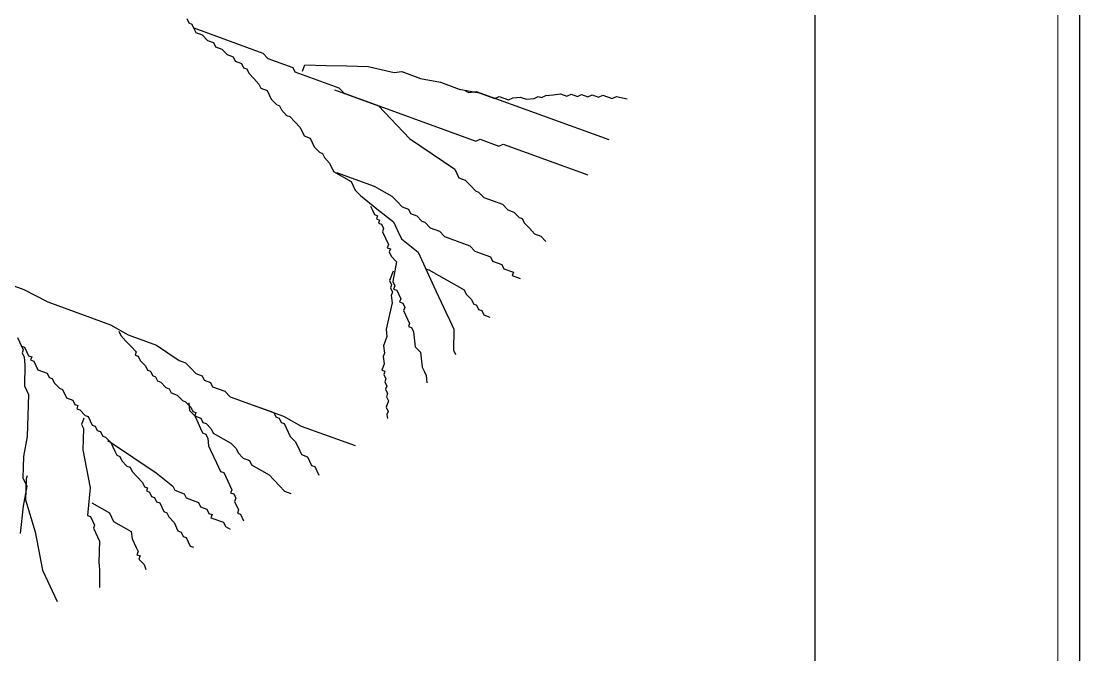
# Model space of a CAD drawing. Header units: inches. Extents: x -50945 to 250244, y -404780 to 18493.
# Drawn here: x 110328.4 to 110808.7, y -276726.4 to -276438.9 of the extents above; entities that cross this region are included whole.
import ezdxf

# ---------------------------------------------------------------- set-up
doc = ezdxf.new("R2010")
doc.units = ezdxf.units.IN
doc.header["$MEASUREMENT"] = 0
doc.linetypes.add('DOTE', pattern=[2.42, 2, -0.2, 0.02, -0.2])
doc.linetypes.add('iGo户型优化31', pattern=[0.35, 0.25, -0.1])
for name, color, linetype in [('D-ARCHI', 250, 'Continuous'), ('IBS-003-建筑窗框', 3, 'Continuous'), ('IBS-63-原建筑窗', 63, 'Continuous'), ('iGo户型优化', 7, 'Continuous')]:
    doc.layers.add(name, color=color, linetype=linetype)

# ---------------------------------------------------------------- blocks, each defined once
blk = doc.blocks.new('抖音iGo户型优化-0853')
at = {"layer": 'iGo户型优化', "color": 251, "ltscale": 100}
for p, q in [((-692.25, -204477.59), (-690.55, -204481.24)), ((-690.55, -204481.24), (-687.87, -204482.22)), ((-687.87, -204482.22), (-686.17, -204485.87)), ((-686.34, -204485.51), (-627.46, -204506.94)), ((-686.17, -204485.87), (-684.47, -204489.52)), ((-684.47, -204489.52), (-679.11, -204491.47)), ((-679.11, -204491.47), (-674.74, -204496.1)), ((-674.74, -204496.1), (-669.38, -204498.05)), ((-669.38, -204498.05), (-667.68, -204501.7)), ((-667.68, -204501.7), (-662.33, -204503.65)), ((-662.33, -204503.65), (-657.95, -204508.28)), ((-657.95, -204508.28), (-652.6, -204510.23)), ((-652.6, -204510.23), (-650.89, -204513.88)), ((-627.46, -204506.94), (-623.08, -204511.57)), ((-650.89, -204513.88), (-645.54, -204515.83)), ((-645.54, -204515.83), (-643.84, -204519.48)), ((-643.84, -204519.48), (-641.16, -204520.45)), ((-623.08, -204511.57), (-601.67, -204519.36)), ((-601.67, -204519.36), (-599.96, -204523.02)), ((-593.64, -204522.29), (-591.69, -204516.93)), ((-591.69, -204516.93), (-573.68, -204517.42)), ((-573.68, -204517.42), (-555.67, -204517.9)), ((-555.67, -204517.9), (-537.66, -204518.39)), ((-537.66, -204518.39), (-515.27, -204523.51)), ((-641.16, -204520.45), (-639.46, -204524.11)), ((-639.46, -204524.11), (-635.08, -204528.73)), ((-635.08, -204528.73), (-630.7, -204533.36)), ((-599.96, -204523.02), (-562.49, -204536.66)), ((-515.27, -204523.51), (-508.94, -204522.78)), ((-508.94, -204522.78), (-492.88, -204528.62)), ((-492.88, -204528.62), (-475.84, -204531.79)), ((-630.7, -204533.36), (-629, -204537.01)), ((-629, -204537.01), (-623.65, -204538.96)), ((-562.49, -204536.66), (-558.11, -204541.28)), ((-475.84, -204531.79), (-459.78, -204537.63)), ((-459.78, -204537.63), (-442.75, -204540.8)), ((-623.65, -204538.96), (-621.95, -204542.62)), ((-621.95, -204542.62), (-620.25, -204546.27)), ((-620.25, -204546.27), (-615.87, -204550.9)), ((-566.14, -204538.36), (-528.67, -204552)), ((-558.11, -204541.28), (-445.69, -204582.2)), ((-454.43, -204539.58), (-451.75, -204540.56)), ((-451.75, -204540.56), (-445.43, -204539.83)), ((-445.43, -204539.83), (-332.13, -204580.64)), ((-442.75, -204540.8), (-429.37, -204545.67)), ((-429.37, -204545.67), (-425.71, -204543.97)), ((-425.71, -204543.97), (-417.68, -204546.89)), ((-417.68, -204546.89), (-414.03, -204545.19)), ((-414.03, -204545.19), (-407.7, -204544.46)), ((-407.7, -204544.46), (-402.35, -204546.4)), ((-402.35, -204546.4), (-396.02, -204545.67)), ((-396.02, -204545.67), (-392.37, -204543.97)), ((-392.37, -204543.97), (-389.7, -204544.94)), ((-389.7, -204544.94), (-386.04, -204543.24)), ((-386.04, -204543.24), (-379.72, -204542.51)), ((-379.72, -204542.51), (-373.39, -204541.78)), ((-373.39, -204541.78), (-368.03, -204543.73)), ((-368.03, -204543.73), (-364.38, -204542.02)), ((-364.38, -204542.02), (-359.03, -204543.97)), ((-359.03, -204543.97), (-355.38, -204542.27)), ((-355.38, -204542.27), (-350.02, -204544.21)), ((-350.02, -204544.21), (-346.37, -204542.51)), ((-346.37, -204542.51), (-341.02, -204544.46)), ((-341.02, -204544.46), (-337.37, -204542.75)), ((-337.37, -204542.75), (-329.34, -204545.68)), ((-329.34, -204545.68), (-325.69, -204543.97)), ((-325.69, -204543.97), (-316.42, -204545.97)), ((-615.87, -204550.9), (-613.19, -204551.87)), ((-613.19, -204551.87), (-611.49, -204555.52)), ((-611.49, -204555.52), (-607.11, -204560.15)), ((-528.67, -204552), (-502.4, -204579.76)), ((-607.11, -204560.15), (-604.43, -204561.12)), ((-604.43, -204561.12), (-600.06, -204565.75)), ((-600.06, -204565.75), (-595.68, -204570.38)), ((-595.68, -204570.38), (-592.27, -204577.68)), ((-592.27, -204577.68), (-586.92, -204579.63)), ((-586.92, -204579.63), (-583.52, -204586.94)), ((-502.4, -204579.76), (-463.47, -204606.06)), ((-445.69, -204582.2), (-442.04, -204580.5)), ((-442.04, -204580.5), (-425.98, -204586.34)), ((-583.52, -204586.94), (-579.14, -204591.57)), ((-579.14, -204591.57), (-576.46, -204592.54)), ((-425.98, -204586.34), (-422.33, -204584.64)), ((-422.33, -204584.64), (-350.08, -204610.91)), ((-576.46, -204592.54), (-574.76, -204596.19)), ((-574.76, -204596.19), (-570.38, -204600.82)), ((-570.38, -204600.82), (-566.98, -204608.13)), ((-566.98, -204608.13), (-551.89, -204616.65)), ((-564.48, -204608.74), (-532.36, -204620.43)), ((-463.47, -204606.06), (-460.07, -204613.37)), ((-551.89, -204616.65), (-548.49, -204623.96)), ((-460.07, -204613.37), (-454.72, -204615.32)), ((-454.72, -204615.32), (-450.34, -204619.95)), ((-548.49, -204623.96), (-544.11, -204628.58)), ((-532.36, -204620.43), (-517.27, -204628.95)), ((-450.34, -204619.95), (-445.96, -204624.57)), ((-445.96, -204624.57), (-443.28, -204625.55)), ((-443.28, -204625.55), (-438.9, -204630.18)), ((-544.11, -204628.58), (-530, -204639.79)), ((-517.27, -204628.95), (-512.89, -204633.58)), ((-512.89, -204633.58), (-508.52, -204638.21)), ((-438.9, -204630.18), (-422.84, -204636.02)), ((-422.84, -204636.02), (-418.47, -204640.65)), ((-535.53, -204637.48), (-533.83, -204641.13)), ((-533.83, -204641.13), (-532.13, -204644.78)), ((-532.13, -204644.78), (-529.45, -204645.76)), ((-529.45, -204645.76), (-530.43, -204648.44)), ((-530, -204639.79), (-515.89, -204650.99)), ((-508.52, -204638.21), (-503.16, -204640.16)), ((-503.16, -204640.16), (-501.46, -204643.81)), ((-501.46, -204643.81), (-496.11, -204645.76)), ((-496.11, -204645.76), (-491.73, -204650.39)), ((-418.47, -204640.65), (-413.11, -204642.6)), ((-413.11, -204642.6), (-408.73, -204647.22)), ((-530.43, -204648.44), (-527.75, -204649.41)), ((-527.75, -204649.41), (-528.72, -204652.09)), ((-528.72, -204652.09), (-526.05, -204653.06)), ((-526.05, -204653.06), (-524.35, -204656.72)), ((-515.89, -204650.99), (-512.49, -204658.3)), ((-491.73, -204650.39), (-489.05, -204651.36)), ((-489.05, -204651.36), (-484.67, -204655.99)), ((-408.73, -204647.22), (-406.06, -204648.2)), ((-406.06, -204648.2), (-404.36, -204651.85)), ((-404.36, -204651.85), (-399.98, -204656.48)), ((-524.35, -204656.72), (-525.32, -204659.39)), ((-525.32, -204659.39), (-520.22, -204670.35)), ((-512.49, -204658.3), (-509.09, -204665.6)), ((-484.67, -204655.99), (-476.64, -204658.91)), ((-476.64, -204658.91), (-472.27, -204663.54)), ((-472.27, -204663.54), (-450.85, -204671.33)), ((-399.98, -204656.48), (-395.6, -204661.1)), ((-395.6, -204661.1), (-390.25, -204663.05)), ((-390.25, -204663.05), (-385.87, -204667.68)), ((-520.22, -204670.35), (-521.19, -204673.03)), ((-521.19, -204673.03), (-518.51, -204674.01)), ((-509.09, -204665.6), (-494.98, -204676.8)), ((-450.85, -204671.33), (-446.47, -204675.96)), ((-518.51, -204674.01), (-519.49, -204676.68)), ((-519.49, -204676.68), (-517.79, -204680.34)), ((-517.79, -204680.34), (-513.41, -204684.97)), ((-494.98, -204676.8), (-481.36, -204706.03)), ((-446.47, -204675.96), (-433.09, -204680.83)), ((-433.09, -204680.83), (-431.39, -204684.48)), ((-513.41, -204684.97), (-516.58, -204702.01)), ((-488.34, -204691.05), (-485.67, -204692.03)), ((-431.39, -204684.48), (-423.36, -204687.4)), ((-423.36, -204687.4), (-421.66, -204691.06)), ((-421.66, -204691.06), (-413.63, -204693.98)), ((-874.1, -204693.23), (-831.28, -204708.82)), ((-516.33, -204693), (-519.26, -204701.04)), ((-485.67, -204692.03), (-455.5, -204709.08)), ((-413.63, -204693.98), (-414.6, -204696.66)), ((-414.6, -204696.66), (-407.94, -204699.42)), ((-831.28, -204708.82), (-810.84, -204719.29)), ((-519.26, -204701.04), (-517.56, -204704.69)), ((-517.56, -204704.69), (-518.53, -204707.37)), ((-518.53, -204707.37), (-516.83, -204711.02)), ((-516.58, -204702.01), (-514.88, -204705.66)), ((-514.88, -204705.66), (-515.86, -204708.34)), ((-515.86, -204708.34), (-513.18, -204709.32)), ((-513.18, -204709.32), (-511.48, -204712.97)), ((-481.36, -204706.03), (-471.15, -204727.95)), ((-455.5, -204709.08), (-453.8, -204712.73)), ((-516.83, -204711.02), (-517.81, -204713.7)), ((-517.81, -204713.7), (-517.08, -204720.03)), ((-511.48, -204712.97), (-509.78, -204716.62)), ((-509.78, -204716.62), (-510.75, -204719.3)), ((-453.8, -204712.73), (-449.42, -204717.36)), ((-449.42, -204717.36), (-447.72, -204721.01)), ((-810.84, -204719.29), (-757.31, -204738.77)), ((-517.08, -204720.03), (-522.2, -204742.44)), ((-510.75, -204719.3), (-508.07, -204720.28)), ((-508.07, -204720.28), (-506.37, -204723.93)), ((-506.37, -204723.93), (-507.35, -204726.61)), ((-507.35, -204726.61), (-505.65, -204730.26)), ((-447.72, -204721.01), (-445.04, -204721.98)), ((-445.04, -204721.98), (-443.34, -204725.64)), ((-443.34, -204725.64), (-440.66, -204726.61)), ((-440.66, -204726.61), (-438.96, -204730.26)), ((-505.65, -204730.26), (-502.24, -204737.57)), ((-471.15, -204727.95), (-467.75, -204735.25)), ((-467.75, -204735.25), (-464.35, -204742.56)), ((-438.96, -204730.26), (-433.61, -204732.21)), ((-757.31, -204738.77), (-742.22, -204747.3)), ((-750.25, -204744.38), (-748.55, -204748.03)), ((-522.2, -204742.44), (-521.48, -204748.77)), ((-502.24, -204737.57), (-503.22, -204740.25)), ((-503.22, -204740.25), (-500.54, -204741.22)), ((-500.54, -204741.22), (-498.84, -204744.87)), ((-498.84, -204744.87), (-497.39, -204757.54)), ((-464.35, -204742.56), (-464.84, -204760.58)), ((-836.72, -204749.6), (-833.32, -204756.91)), ((-748.55, -204748.03), (-744.17, -204752.66)), ((-744.17, -204752.66), (-739.79, -204757.28)), ((-742.22, -204747.3), (-718.13, -204756.07)), ((-521.48, -204748.77), (-524.4, -204756.8)), ((-833.49, -204756.55), (-831.79, -204760.2)), ((-833.32, -204756.91), (-830.64, -204757.88)), ((-831.79, -204760.2), (-832.77, -204762.88)), ((-832.77, -204762.88), (-831.06, -204766.53)), ((-830.64, -204757.88), (-827.24, -204765.19)), ((-739.79, -204757.28), (-735.41, -204761.91)), ((-735.41, -204761.91), (-736.39, -204764.59)), ((-718.13, -204756.07), (-698.67, -204769.22)), ((-523.67, -204763.14), (-524.65, -204765.82)), ((-524.4, -204756.8), (-523.67, -204763.14)), ((-497.39, -204757.54), (-493.01, -204762.16)), ((-493.01, -204762.16), (-491.55, -204774.83)), ((-464.84, -204760.58), (-463.14, -204764.23)), ((-831.06, -204766.53), (-830.34, -204772.86)), ((-827.24, -204765.19), (-824.56, -204766.16)), ((-824.56, -204766.16), (-825.54, -204768.84)), ((-825.54, -204768.84), (-822.86, -204769.82)), ((-822.86, -204769.82), (-819.46, -204777.12)), ((-736.39, -204764.59), (-733.71, -204765.56)), ((-733.71, -204765.56), (-732.01, -204769.22)), ((-732.01, -204769.22), (-727.63, -204773.84)), ((-698.67, -204769.22), (-693.31, -204771.17)), ((-693.31, -204771.17), (-688.94, -204775.79)), ((-523.92, -204772.15), (-525.87, -204777.5)), ((-524.65, -204765.82), (-523.92, -204772.15)), ((-830.34, -204772.86), (-830.83, -204790.88)), ((-819.46, -204777.12), (-811.43, -204780.05)), ((-811.43, -204780.05), (-809.72, -204783.7)), ((-727.63, -204773.84), (-725.93, -204777.5)), ((-725.93, -204777.5), (-723.25, -204778.47)), ((-723.25, -204778.47), (-721.55, -204782.12)), ((-688.94, -204775.79), (-684.56, -204780.42)), ((-684.56, -204780.42), (-679.2, -204782.37)), ((-525.87, -204777.5), (-523.19, -204778.48)), ((-523.19, -204778.48), (-524.17, -204781.16)), ((-524.17, -204781.16), (-522.47, -204784.81)), ((-491.55, -204774.83), (-489.85, -204778.48)), ((-489.85, -204778.48), (-488.15, -204782.13)), ((-809.72, -204783.7), (-807.05, -204784.67)), ((-807.05, -204784.67), (-805.35, -204788.33)), ((-805.35, -204788.33), (-800.97, -204792.95)), ((-721.55, -204782.12), (-718.88, -204783.1)), ((-718.88, -204783.1), (-717.17, -204786.75)), ((-717.17, -204786.75), (-714.5, -204787.72)), ((-714.5, -204787.72), (-710.12, -204792.35)), ((-679.2, -204782.37), (-677.5, -204786.02)), ((-677.5, -204786.02), (-672.15, -204787.97)), ((-672.15, -204787.97), (-670.45, -204791.62)), ((-522.47, -204784.81), (-523.44, -204787.49)), ((-523.44, -204787.49), (-521.74, -204791.14)), ((-488.15, -204782.13), (-487.42, -204788.46)), ((-830.83, -204790.88), (-827.43, -204798.19)), ((-827.43, -204798.19), (-827.93, -204816.21)), ((-800.97, -204792.95), (-798.29, -204793.93)), ((-798.29, -204793.93), (-794.89, -204801.23)), ((-710.12, -204792.35), (-707.44, -204793.33)), ((-707.44, -204793.33), (-705.74, -204796.98)), ((-705.74, -204796.98), (-700.39, -204798.93)), ((-700.39, -204798.93), (-696.01, -204803.55)), ((-670.45, -204791.62), (-659.74, -204795.52)), ((-659.74, -204795.52), (-655.36, -204800.15)), ((-521.74, -204791.14), (-522.72, -204793.82)), ((-522.72, -204793.82), (-521.01, -204797.47)), ((-521.01, -204797.47), (-521.99, -204800.15)), ((-794.89, -204801.23), (-789.53, -204803.18)), ((-789.53, -204803.18), (-787.83, -204806.83)), ((-787.83, -204806.83), (-785.16, -204807.81)), ((-785.16, -204807.81), (-786.13, -204810.49)), ((-696.01, -204803.55), (-693.33, -204804.53)), ((-693.33, -204804.53), (-688.95, -204809.16)), ((-690.66, -204805.5), (-689.93, -204811.83)), ((-655.36, -204800.15), (-609.86, -204816.71)), ((-633.95, -204807.94), (-617.89, -204813.79)), ((-520.29, -204803.81), (-522.24, -204809.16)), ((-521.99, -204800.15), (-520.29, -204803.81)), ((-827.93, -204816.21), (-828.42, -204834.23)), ((-786.13, -204810.49), (-783.45, -204811.46)), ((-783.45, -204811.46), (-779.08, -204816.09)), ((-779.08, -204816.09), (-776.4, -204817.06)), ((-776.4, -204817.06), (-774.7, -204820.72)), ((-689.93, -204811.83), (-685.55, -204816.46)), ((-688.95, -204809.16), (-687.25, -204812.81)), ((-687.25, -204812.81), (-684.58, -204813.78)), ((-684.58, -204813.78), (-685.55, -204816.46)), ((-685.55, -204816.46), (-680.2, -204818.41)), ((-685.55, -204816.46), (-683.85, -204820.11)), ((-617.89, -204813.79), (-616.19, -204817.44)), ((-616.19, -204817.44), (-613.51, -204818.41)), ((-609.86, -204816.71), (-594.77, -204825.23)), ((-522.24, -204809.16), (-520.54, -204812.82)), ((-520.54, -204812.82), (-521.51, -204815.49)), ((-521.51, -204815.49), (-521.15, -204818.66)), ((-780.23, -204818.41), (-782.18, -204823.76)), ((-782.18, -204823.76), (-780.47, -204827.42)), ((-774.7, -204820.72), (-773, -204824.37)), ((-773, -204824.37), (-770.32, -204825.34)), ((-770.32, -204825.34), (-768.62, -204829)), ((-683.85, -204820.11), (-680.45, -204827.42)), ((-680.2, -204818.41), (-678.5, -204822.06)), ((-678.5, -204822.06), (-675.82, -204823.04)), ((-675.82, -204823.04), (-671.44, -204827.66)), ((-613.51, -204818.41), (-611.81, -204822.07)), ((-611.81, -204822.07), (-609.13, -204823.04)), ((-609.13, -204823.04), (-607.43, -204826.69)), ((-607.43, -204826.69), (-604.03, -204834)), ((-594.77, -204825.23), (-548.73, -204841.74)), ((-828.42, -204834.23), (-831.6, -204851.28)), ((-780.47, -204827.42), (-780.97, -204845.44)), ((-768.62, -204829), (-765.94, -204829.97)), ((-765.94, -204829.97), (-764.24, -204833.62)), ((-764.24, -204833.62), (-761.56, -204834.6)), ((-761.56, -204834.6), (-757.18, -204839.22)), ((-680.45, -204827.42), (-678.74, -204831.07)), ((-678.74, -204831.07), (-676.07, -204832.05)), ((-676.07, -204832.05), (-674.37, -204835.7)), ((-674.37, -204835.7), (-673.64, -204842.03)), ((-671.44, -204827.66), (-669.74, -204831.32)), ((-669.74, -204831.32), (-654.65, -204839.84)), ((-604.03, -204834), (-599.65, -204838.63)), ((-760.04, -204837.89), (-757.36, -204838.86)), ((-757.36, -204838.86), (-718.43, -204865.17)), ((-757.18, -204839.22), (-753.78, -204846.53)), ((-673.64, -204842.03), (-671.94, -204845.69)), ((-654.65, -204839.84), (-650.28, -204844.47)), ((-650.28, -204844.47), (-648.57, -204848.12)), ((-599.65, -204838.63), (-596.25, -204845.93)), ((-831.6, -204851.28), (-832.09, -204869.3)), ((-780.97, -204845.44), (-774.66, -204878.07)), ((-753.78, -204846.53), (-752.08, -204850.18)), ((-752.08, -204850.18), (-749.4, -204851.16)), ((-749.4, -204851.16), (-747.7, -204854.81)), ((-671.94, -204845.69), (-666.83, -204856.64)), ((-648.57, -204848.12), (-644.2, -204852.75)), ((-644.2, -204852.75), (-638.84, -204854.7)), ((-596.25, -204845.93), (-594.54, -204849.59)), ((-594.54, -204849.59), (-589.19, -204851.53)), ((-589.19, -204851.53), (-587.49, -204855.19)), ((-747.7, -204854.81), (-743.32, -204859.44)), ((-743.32, -204859.44), (-740.65, -204860.41)), ((-740.65, -204860.41), (-738.94, -204864.06)), ((-666.83, -204856.64), (-665.13, -204860.3)), ((-665.13, -204860.3), (-663.43, -204863.95)), ((-638.84, -204854.7), (-637.14, -204858.35)), ((-637.14, -204858.35), (-622.06, -204866.87)), ((-587.49, -204855.19), (-585.79, -204858.84)), ((-585.79, -204858.84), (-583.11, -204859.81)), ((-583.11, -204859.81), (-579.71, -204867.12)), ((-832.09, -204869.3), (-828.69, -204876.61)), ((-829.42, -204870.27), (-829.91, -204888.3)), ((-828.44, -204867.6), (-829.42, -204870.27)), ((-738.94, -204864.06), (-734.57, -204868.69)), ((-734.57, -204868.69), (-730.19, -204873.32)), ((-718.43, -204865.17), (-704.32, -204876.37)), ((-663.43, -204863.95), (-660.75, -204864.92)), ((-660.75, -204864.92), (-659.05, -204868.58)), ((-659.05, -204868.58), (-653.95, -204879.54)), ((-622.06, -204866.87), (-617.68, -204871.5)), ((-617.68, -204871.5), (-613.3, -204876.13)), ((-828.69, -204876.61), (-831.86, -204893.65)), ((-774.66, -204878.07), (-777.11, -204901.45)), ((-730.19, -204873.32), (-728.49, -204876.97)), ((-728.49, -204876.97), (-725.81, -204877.95)), ((-725.81, -204877.95), (-726.78, -204880.63)), ((-726.78, -204880.63), (-724.11, -204881.6)), ((-704.32, -204876.37), (-702.62, -204880.02)), ((-702.62, -204880.02), (-694.59, -204882.94)), ((-653.95, -204879.54), (-654.92, -204882.21)), ((-613.3, -204876.13), (-608.92, -204880.76)), ((-608.92, -204880.76), (-603.57, -204882.7)), ((-829.91, -204888.3), (-821.65, -204915.57)), ((-724.11, -204881.6), (-722.41, -204885.25)), ((-722.41, -204885.25), (-719.73, -204886.23)), ((-719.73, -204886.23), (-718.03, -204889.88)), ((-718.03, -204889.88), (-715.35, -204890.85)), ((-694.59, -204882.94), (-692.89, -204886.6)), ((-692.89, -204886.6), (-682.18, -204890.49)), ((-654.92, -204882.21), (-652.24, -204883.19)), ((-652.24, -204883.19), (-650.54, -204886.84)), ((-650.54, -204886.84), (-651.52, -204889.52)), ((-651.52, -204889.52), (-648.11, -204896.83)), ((-831.86, -204893.65), (-834.31, -204917.03)), ((-773.21, -204890.73), (-758.12, -204899.26)), ((-715.35, -204890.85), (-713.65, -204894.51)), ((-713.65, -204894.51), (-711.95, -204898.16)), ((-711.95, -204898.16), (-709.27, -204899.13)), ((-682.18, -204890.49), (-680.48, -204894.15)), ((-680.48, -204894.15), (-675.13, -204896.09)), ((-675.13, -204896.09), (-673.43, -204899.75)), ((-648.11, -204896.83), (-649.09, -204899.51)), ((-777.11, -204901.45), (-774.43, -204902.42)), ((-774.43, -204902.42), (-772.73, -204906.08)), ((-772.73, -204906.08), (-771.03, -204909.73)), ((-758.12, -204899.26), (-754.72, -204906.56)), ((-754.72, -204906.56), (-739.63, -204915.09)), ((-709.27, -204899.13), (-707.57, -204902.79)), ((-707.57, -204902.79), (-703.19, -204907.41)), ((-703.19, -204907.41), (-699.79, -204914.72)), ((-673.43, -204899.75), (-670.75, -204900.72)), ((-670.75, -204900.72), (-671.72, -204903.4)), ((-671.72, -204903.4), (-661.02, -204907.3)), ((-661.02, -204907.3), (-659.32, -204910.95)), ((-649.09, -204899.51), (-646.41, -204900.48)), ((-646.41, -204900.48), (-643.86, -204905.96)), ((-821.65, -204915.57), (-815.34, -204948.2)), ((-771.03, -204909.73), (-772, -204912.41)), ((-772, -204912.41), (-770.3, -204916.06)), ((-770.3, -204916.06), (-766.9, -204923.37)), ((-739.63, -204915.09), (-738.91, -204921.42)), ((-699.79, -204914.72), (-697.11, -204915.69)), ((-697.11, -204915.69), (-695.41, -204919.35)), ((-659.32, -204910.95), (-655.36, -204913.3)), ((-766.9, -204923.37), (-767.39, -204941.39)), ((-738.91, -204921.42), (-737.21, -204925.07)), ((-737.21, -204925.07), (-735.5, -204928.72)), ((-695.41, -204919.35), (-692.73, -204920.32)), ((-692.73, -204920.32), (-691.03, -204923.97)), ((-691.03, -204923.97), (-689.33, -204927.63)), ((-735.5, -204928.72), (-733.8, -204932.38)), ((-733.8, -204932.38), (-734.78, -204935.06)), ((-734.78, -204935.06), (-732.1, -204936.03)), ((-689.33, -204927.63), (-686.65, -204928.6)), ((-767.39, -204941.39), (-766.67, -204947.72)), ((-732.1, -204936.03), (-733.08, -204938.71)), ((-733.08, -204938.71), (-728.7, -204943.34)), ((-728.7, -204943.34), (-727.28, -204947.61)), ((-815.34, -204948.2), (-802.74, -204974.98)), ((-766.67, -204947.72), (-766.84, -204962.96))]:
    blk.add_line(p, q, dxfattribs=at)

msp = doc.modelspace()

# ---------------------------------------------------------------- linework, layer by layer
at = {"layer": 'D-ARCHI', "color": 251, "linetype": 'DOTE', "lineweight": 5, "ltscale": 200}
msp.add_line((110798.67, -280178.62), (110798.67, -272638.38), dxfattribs=at)
at = {"layer": 'IBS-003-建筑窗框', "color": 251, "ltscale": 10}
msp.add_line((110688.67, -276838.62), (110688.67, -275578.38), dxfattribs=at)
at = {"layer": 'IBS-63-原建筑窗'}
msp.add_line((110808.67, -276838.62), (110808.67, -275458.38), dxfattribs=at)

# ---------------------------------------------------------------- block references
at = {"color": 7, "linetype": 'iGo户型优化31', "xscale": 0.5317064318048343, "yscale": 0.5317064318048343, "zscale": 0.5317064318048343}
msp.add_blockref('抖音iGo户型优化-0853', (110771.62, -167715.69), dxfattribs=at)

doc.saveas('drawing.dxf')
